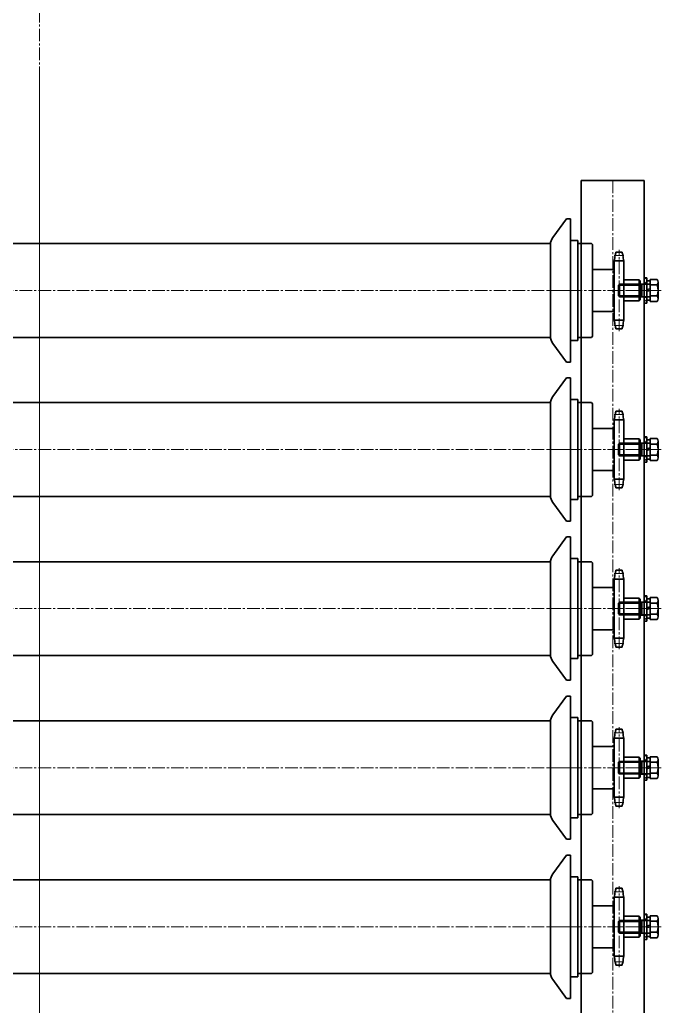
# Model space of a CAD drawing. Header units: millimetres. Extents: x -67280 to 67280, y -47520 to 47520.
# Drawn here: x -47267 to -46658, y -6051 to -5115 of the extents above; entities that cross this region are included whole.
import ezdxf

# ---------------------------------------------------------------- set-up
doc = ezdxf.new("R2010")
doc.units = ezdxf.units.MM
doc.linetypes.add('点画线', pattern=[18, 12, -2, 2, -2])
for name, color, linetype, lineweight in [('ACAD细实线', 2, 'Continuous', 18), ('EB0', 7, 'Continuous', 35), ('EB0_1', 7, 'Continuous', 35), ('中心线层', 1, '点画线', 18), ('粗实线层', 7, 'Continuous', 35)]:
    doc.layers.add(name, color=color, linetype=linetype, lineweight=lineweight)

# ---------------------------------------------------------------- blocks, each defined once
blk = doc.blocks.new('*X1842')
at = {"layer": 'EB0', "linetype": '点画线', "lineweight": 18}
for p, q in [((25, 3448.5), (25, 3525.5)), ((25, 3448.5), (25, 3525.5)), ((20.55, 3520.17), (29.45, 3520.17)), ((20.55, 3520.17), (29.45, 3520.17)), ((-1101.93, 3487), (63.1, 3487)), ((-1101.93, 3487), (63.1, 3487)), ((-18, 3487), (-42.98, 3487)), ((-18, 3487), (-42.98, 3487)), ((65.1, 3487), (21.6, 3487)), ((65.1, 3487), (21.6, 3487)), ((48.5, 3487), (57.6, 3487)), ((48.5, 3487), (57.6, 3487)), ((20.55, 3453.84), (29.45, 3453.84)), ((20.55, 3453.84), (29.45, 3453.84)), ((25, 3297.5), (25, 3374.5)), ((25, 3297.5), (25, 3374.5)), ((20.55, 3369.17), (29.45, 3369.17)), ((20.55, 3369.17), (29.45, 3369.17)), ((-1101.93, 3336), (63.1, 3336)), ((-1101.93, 3336), (63.1, 3336)), ((-18, 3336), (-42.98, 3336)), ((-18, 3336), (-42.98, 3336)), ((65.1, 3336), (21.6, 3336)), ((65.1, 3336), (21.6, 3336)), ((48.5, 3336), (57.6, 3336)), ((48.5, 3336), (57.6, 3336)), ((20.55, 3302.84), (29.45, 3302.84)), ((20.55, 3302.84), (29.45, 3302.84)), ((25, 3146.5), (25, 3223.5)), ((25, 3146.5), (25, 3223.5)), ((20.55, 3218.17), (29.45, 3218.17)), ((20.55, 3218.17), (29.45, 3218.17)), ((-1101.93, 3185), (63.1, 3185)), ((-1101.93, 3185), (63.1, 3185)), ((-18, 3185), (-42.98, 3185)), ((-18, 3185), (-42.98, 3185)), ((65.1, 3185), (21.6, 3185)), ((65.1, 3185), (21.6, 3185)), ((48.5, 3185), (57.6, 3185)), ((48.5, 3185), (57.6, 3185)), ((20.55, 3151.84), (29.45, 3151.84)), ((20.55, 3151.84), (29.45, 3151.84)), ((25, 2995.5), (25, 3072.5)), ((25, 2995.5), (25, 3072.5)), ((20.55, 3067.17), (29.45, 3067.17)), ((20.55, 3067.17), (29.45, 3067.17)), ((-1101.93, 3034), (63.1, 3034)), ((-1101.93, 3034), (63.1, 3034)), ((-18, 3034), (-42.98, 3034)), ((-18, 3034), (-42.98, 3034)), ((65.1, 3034), (21.6, 3034)), ((65.1, 3034), (21.6, 3034)), ((48.5, 3034), (57.6, 3034)), ((48.5, 3034), (57.6, 3034)), ((20.55, 3000.84), (29.45, 3000.84)), ((20.55, 3000.84), (29.45, 3000.84)), ((20.55, 2916.17), (29.45, 2916.17)), ((20.55, 2916.17), (29.45, 2916.17)), ((25, 2844.5), (25, 2921.5)), ((25, 2844.5), (25, 2921.5)), ((-1101.93, 2883), (63.1, 2883)), ((-1101.93, 2883), (63.1, 2883)), ((-18, 2883), (-42.98, 2883)), ((-18, 2883), (-42.98, 2883)), ((65.1, 2883), (21.6, 2883)), ((65.1, 2883), (21.6, 2883)), ((48.5, 2883), (57.6, 2883)), ((48.5, 2883), (57.6, 2883)), ((20.55, 2849.84), (29.45, 2849.84)), ((20.55, 2849.84), (29.45, 2849.84))]:
    blk.add_line(p, q, dxfattribs=at)
at = {"layer": 'EB0'}
for p, q in [((49, 3475), (49, 3499)), ((49, 3499), (51.5, 3499)), ((49, 3475), (49, 3499)), ((49, 3499), (51.5, 3499)), ((49, 3493.5), (51.5, 3493.5)), ((49, 3493.5), (51.5, 3493.5)), ((51.5, 3499), (51.5, 3475)), ((51.5, 3499), (51.5, 3475)), ((51.5, 3496.2), (51.5, 3477.8)), ((51.5, 3496.2), (54.6, 3496.2)), ((51.5, 3496.2), (51.5, 3477.8)), ((51.5, 3496.2), (54.6, 3496.2)), ((54.6, 3476.61), (54.6, 3497.39)), ((61.33, 3497.39), (54.6, 3497.39)), ((54.6, 3476.61), (54.6, 3497.39)), ((61.33, 3497.39), (54.6, 3497.39)), ((54.6, 3496.2), (54.6, 3477.8)), ((54.6, 3496.2), (54.6, 3477.8)), ((62.1, 3479.21), (62.1, 3494.79)), ((62.1, 3479.21), (62.1, 3494.79)), ((24.6, 3492.1), (25.5, 3493)), ((24.6, 3492.1), (25.5, 3493)), ((24.6, 3481.9), (24.6, 3492.1)), ((46.6, 3492.1), (24.6, 3492.1)), ((24.6, 3481.9), (24.6, 3492.1)), ((46.6, 3492.1), (24.6, 3492.1)), ((54.6, 3493), (25.5, 3493)), ((25.5, 3481), (25.5, 3493)), ((54.6, 3493), (25.5, 3493)), ((25.5, 3481), (25.5, 3493)), ((45, 3493.1), (49, 3493.1)), ((45, 3493.1), (49, 3493.1)), ((46.6, 3481), (46.6, 3493)), ((46.6, 3481), (46.6, 3493)), ((51.5, 3487.8), (54.6, 3488.63)), ((51.5, 3487.8), (54.6, 3488.63)), ((51.5, 3486.2), (51.9, 3486.31)), ((51.5, 3486.2), (51.9, 3486.31)), ((51.9, 3486.31), (54.6, 3487.03)), ((51.9, 3486.31), (54.6, 3487.03)), ((54.6, 3481), (54.6, 3493)), ((54.6, 3481), (54.6, 3493)), ((61.33, 3492.2), (54.6, 3492.2)), ((61.33, 3492.2), (54.6, 3492.2)), ((24.6, 3481.9), (25.5, 3481)), ((46.6, 3481.9), (24.6, 3481.9)), ((24.6, 3481.9), (25.5, 3481)), ((46.6, 3481.9), (24.6, 3481.9)), ((54.6, 3481), (25.5, 3481)), ((54.6, 3481), (25.5, 3481)), ((45, 3480.9), (49, 3480.9)), ((45, 3480.9), (49, 3480.9)), ((51.5, 3480.5), (49, 3480.5)), ((51.5, 3480.5), (49, 3480.5)), ((51.5, 3475), (49, 3475)), ((51.5, 3475), (49, 3475)), ((51.5, 3477.8), (54.6, 3477.8)), ((51.5, 3477.8), (54.6, 3477.8)), ((61.33, 3481.8), (54.6, 3481.8)), ((61.33, 3481.8), (54.6, 3481.8)), ((61.33, 3476.61), (54.6, 3476.61)), ((61.33, 3476.61), (54.6, 3476.61)), ((49, 3324), (49, 3348)), ((49, 3348), (51.5, 3348)), ((49, 3324), (49, 3348)), ((49, 3348), (51.5, 3348)), ((51.5, 3348), (51.5, 3324)), ((51.5, 3348), (51.5, 3324)), ((51.5, 3345.2), (51.5, 3326.8)), ((51.5, 3345.2), (54.6, 3345.2)), ((51.5, 3345.2), (51.5, 3326.8)), ((51.5, 3345.2), (54.6, 3345.2)), ((54.6, 3325.61), (54.6, 3346.39)), ((61.33, 3346.39), (54.6, 3346.39)), ((54.6, 3325.61), (54.6, 3346.39)), ((61.33, 3346.39), (54.6, 3346.39)), ((54.6, 3345.2), (54.6, 3326.8)), ((54.6, 3345.2), (54.6, 3326.8)), ((62.1, 3328.21), (62.1, 3343.79)), ((62.1, 3328.21), (62.1, 3343.79)), ((24.6, 3341.1), (25.5, 3342)), ((24.6, 3341.1), (25.5, 3342)), ((24.6, 3330.9), (24.6, 3341.1)), ((46.6, 3341.1), (24.6, 3341.1)), ((24.6, 3330.9), (24.6, 3341.1)), ((46.6, 3341.1), (24.6, 3341.1)), ((54.6, 3342), (25.5, 3342)), ((25.5, 3330), (25.5, 3342)), ((54.6, 3342), (25.5, 3342)), ((25.5, 3330), (25.5, 3342)), ((45, 3342.1), (49, 3342.1)), ((45, 3342.1), (49, 3342.1)), ((46.6, 3330), (46.6, 3342)), ((46.6, 3330), (46.6, 3342)), ((49, 3342.5), (51.5, 3342.5)), ((49, 3342.5), (51.5, 3342.5)), ((51.5, 3336.8), (54.6, 3337.63)), ((51.5, 3336.8), (54.6, 3337.63)), ((51.5, 3335.2), (51.9, 3335.31)), ((51.5, 3335.2), (51.9, 3335.31)), ((51.9, 3335.31), (54.6, 3336.03)), ((51.9, 3335.31), (54.6, 3336.03)), ((54.6, 3330), (54.6, 3342)), ((54.6, 3330), (54.6, 3342)), ((61.33, 3341.2), (54.6, 3341.2)), ((61.33, 3341.2), (54.6, 3341.2)), ((24.6, 3330.9), (25.5, 3330)), ((46.6, 3330.9), (24.6, 3330.9)), ((24.6, 3330.9), (25.5, 3330)), ((46.6, 3330.9), (24.6, 3330.9)), ((54.6, 3330), (25.5, 3330)), ((54.6, 3330), (25.5, 3330)), ((45, 3329.9), (49, 3329.9)), ((45, 3329.9), (49, 3329.9)), ((51.5, 3329.5), (49, 3329.5)), ((51.5, 3329.5), (49, 3329.5)), ((51.5, 3326.8), (54.6, 3326.8)), ((51.5, 3326.8), (54.6, 3326.8)), ((61.33, 3330.8), (54.6, 3330.8)), ((61.33, 3330.8), (54.6, 3330.8)), ((61.33, 3325.61), (54.6, 3325.61)), ((61.33, 3325.61), (54.6, 3325.61)), ((51.5, 3324), (49, 3324)), ((51.5, 3324), (49, 3324)), ((49, 3173), (49, 3197)), ((49, 3197), (51.5, 3197)), ((49, 3173), (49, 3197)), ((49, 3197), (51.5, 3197)), ((51.5, 3197), (51.5, 3173)), ((51.5, 3197), (51.5, 3173)), ((51.5, 3194.2), (51.5, 3175.8)), ((51.5, 3194.2), (54.6, 3194.2)), ((51.5, 3194.2), (51.5, 3175.8)), ((51.5, 3194.2), (54.6, 3194.2)), ((54.6, 3174.61), (54.6, 3195.39)), ((61.33, 3195.39), (54.6, 3195.39)), ((54.6, 3174.61), (54.6, 3195.39)), ((61.33, 3195.39), (54.6, 3195.39)), ((54.6, 3194.2), (54.6, 3175.8)), ((54.6, 3194.2), (54.6, 3175.8)), ((24.6, 3190.1), (25.5, 3191)), ((24.6, 3190.1), (25.5, 3191)), ((24.6, 3179.9), (24.6, 3190.1)), ((46.6, 3190.1), (24.6, 3190.1)), ((24.6, 3179.9), (24.6, 3190.1)), ((46.6, 3190.1), (24.6, 3190.1)), ((54.6, 3191), (25.5, 3191)), ((25.5, 3179), (25.5, 3191)), ((54.6, 3191), (25.5, 3191)), ((25.5, 3179), (25.5, 3191)), ((45, 3191.1), (49, 3191.1)), ((45, 3191.1), (49, 3191.1)), ((46.6, 3179), (46.6, 3191)), ((46.6, 3179), (46.6, 3191)), ((49, 3191.5), (51.5, 3191.5)), ((49, 3191.5), (51.5, 3191.5)), ((51.5, 3185.8), (54.6, 3186.63)), ((51.5, 3185.8), (54.6, 3186.63)), ((51.5, 3184.2), (51.9, 3184.31)), ((51.5, 3184.2), (51.9, 3184.31)), ((51.9, 3184.31), (54.6, 3185.03)), ((51.9, 3184.31), (54.6, 3185.03)), ((54.6, 3179), (54.6, 3191)), ((54.6, 3179), (54.6, 3191)), ((61.33, 3190.2), (54.6, 3190.2)), ((61.33, 3190.2), (54.6, 3190.2)), ((62.1, 3177.21), (62.1, 3192.79)), ((62.1, 3177.21), (62.1, 3192.79)), ((24.6, 3179.9), (25.5, 3179)), ((46.6, 3179.9), (24.6, 3179.9)), ((24.6, 3179.9), (25.5, 3179)), ((46.6, 3179.9), (24.6, 3179.9)), ((54.6, 3179), (25.5, 3179)), ((54.6, 3179), (25.5, 3179)), ((45, 3178.9), (49, 3178.9)), ((45, 3178.9), (49, 3178.9)), ((51.5, 3178.5), (49, 3178.5)), ((51.5, 3178.5), (49, 3178.5)), ((51.5, 3175.8), (54.6, 3175.8)), ((51.5, 3175.8), (54.6, 3175.8)), ((61.33, 3179.8), (54.6, 3179.8)), ((61.33, 3179.8), (54.6, 3179.8)), ((51.5, 3173), (49, 3173)), ((51.5, 3173), (49, 3173)), ((61.33, 3174.61), (54.6, 3174.61)), ((61.33, 3174.61), (54.6, 3174.61)), ((49, 3022), (49, 3046)), ((49, 3046), (51.5, 3046)), ((49, 3022), (49, 3046)), ((49, 3046), (51.5, 3046)), ((51.5, 3046), (51.5, 3022)), ((51.5, 3046), (51.5, 3022)), ((54.6, 3023.61), (54.6, 3044.39)), ((61.33, 3044.39), (54.6, 3044.39)), ((54.6, 3023.61), (54.6, 3044.39)), ((61.33, 3044.39), (54.6, 3044.39)), ((24.6, 3039.1), (25.5, 3040)), ((24.6, 3039.1), (25.5, 3040)), ((24.6, 3028.9), (24.6, 3039.1)), ((46.6, 3039.1), (24.6, 3039.1)), ((24.6, 3028.9), (24.6, 3039.1)), ((46.6, 3039.1), (24.6, 3039.1)), ((54.6, 3040), (25.5, 3040)), ((25.5, 3028), (25.5, 3040)), ((54.6, 3040), (25.5, 3040)), ((25.5, 3028), (25.5, 3040)), ((45, 3040.1), (49, 3040.1)), ((45, 3040.1), (49, 3040.1)), ((46.6, 3028), (46.6, 3040)), ((46.6, 3028), (46.6, 3040)), ((49, 3040.5), (51.5, 3040.5)), ((49, 3040.5), (51.5, 3040.5)), ((51.5, 3043.2), (51.5, 3024.8)), ((51.5, 3043.2), (54.6, 3043.2)), ((51.5, 3043.2), (51.5, 3024.8)), ((51.5, 3043.2), (54.6, 3043.2)), ((51.5, 3034.8), (54.6, 3035.63)), ((51.5, 3034.8), (54.6, 3035.63)), ((54.6, 3043.2), (54.6, 3024.8)), ((54.6, 3043.2), (54.6, 3024.8)), ((54.6, 3028), (54.6, 3040)), ((54.6, 3028), (54.6, 3040)), ((61.33, 3039.2), (54.6, 3039.2)), ((61.33, 3039.2), (54.6, 3039.2)), ((62.1, 3026.21), (62.1, 3041.79)), ((62.1, 3026.21), (62.1, 3041.79)), ((24.6, 3028.9), (25.5, 3028)), ((46.6, 3028.9), (24.6, 3028.9)), ((24.6, 3028.9), (25.5, 3028)), ((46.6, 3028.9), (24.6, 3028.9)), ((54.6, 3028), (25.5, 3028)), ((54.6, 3028), (25.5, 3028)), ((45, 3027.9), (49, 3027.9)), ((45, 3027.9), (49, 3027.9)), ((51.5, 3027.5), (49, 3027.5)), ((51.5, 3027.5), (49, 3027.5)), ((51.5, 3033.2), (51.9, 3033.31)), ((51.5, 3033.2), (51.9, 3033.31)), ((51.9, 3033.31), (54.6, 3034.03)), ((51.9, 3033.31), (54.6, 3034.03)), ((61.33, 3028.8), (54.6, 3028.8)), ((61.33, 3028.8), (54.6, 3028.8)), ((51.5, 3022), (49, 3022)), ((51.5, 3022), (49, 3022)), ((51.5, 3024.8), (54.6, 3024.8)), ((51.5, 3024.8), (54.6, 3024.8)), ((61.33, 3023.61), (54.6, 3023.61)), ((61.33, 3023.61), (54.6, 3023.61)), ((49, 2871), (49, 2895)), ((49, 2895), (51.5, 2895)), ((49, 2871), (49, 2895)), ((49, 2895), (51.5, 2895)), ((51.5, 2895), (51.5, 2871)), ((51.5, 2895), (51.5, 2871)), ((24.6, 2888.1), (25.5, 2889)), ((24.6, 2888.1), (25.5, 2889)), ((24.6, 2877.9), (24.6, 2888.1)), ((46.6, 2888.1), (24.6, 2888.1)), ((24.6, 2877.9), (24.6, 2888.1)), ((46.6, 2888.1), (24.6, 2888.1)), ((54.6, 2889), (25.5, 2889)), ((25.5, 2877), (25.5, 2889)), ((54.6, 2889), (25.5, 2889)), ((25.5, 2877), (25.5, 2889)), ((45, 2889.1), (49, 2889.1)), ((45, 2889.1), (49, 2889.1)), ((46.6, 2877), (46.6, 2889)), ((46.6, 2877), (46.6, 2889)), ((49, 2889.5), (51.5, 2889.5)), ((49, 2889.5), (51.5, 2889.5)), ((51.5, 2892.2), (51.5, 2873.8)), ((51.5, 2892.2), (54.6, 2892.2)), ((51.5, 2892.2), (51.5, 2873.8)), ((51.5, 2892.2), (54.6, 2892.2)), ((51.5, 2883.8), (54.6, 2884.63)), ((51.5, 2883.8), (54.6, 2884.63)), ((54.6, 2872.61), (54.6, 2893.39)), ((61.33, 2893.39), (54.6, 2893.39)), ((54.6, 2872.61), (54.6, 2893.39)), ((61.33, 2893.39), (54.6, 2893.39)), ((54.6, 2892.2), (54.6, 2873.8)), ((54.6, 2892.2), (54.6, 2873.8)), ((54.6, 2877), (54.6, 2889)), ((54.6, 2877), (54.6, 2889)), ((61.33, 2888.2), (54.6, 2888.2)), ((61.33, 2888.2), (54.6, 2888.2)), ((62.1, 2875.21), (62.1, 2890.79)), ((62.1, 2875.21), (62.1, 2890.79)), ((24.6, 2877.9), (25.5, 2877)), ((46.6, 2877.9), (24.6, 2877.9)), ((24.6, 2877.9), (25.5, 2877)), ((46.6, 2877.9), (24.6, 2877.9)), ((54.6, 2877), (25.5, 2877)), ((54.6, 2877), (25.5, 2877)), ((45, 2876.9), (49, 2876.9)), ((45, 2876.9), (49, 2876.9)), ((51.5, 2876.5), (49, 2876.5)), ((51.5, 2876.5), (49, 2876.5)), ((51.5, 2882.2), (51.9, 2882.31)), ((51.5, 2882.2), (51.9, 2882.31)), ((51.9, 2882.31), (54.6, 2883.03)), ((51.9, 2882.31), (54.6, 2883.03)), ((61.33, 2877.8), (54.6, 2877.8)), ((61.33, 2877.8), (54.6, 2877.8)), ((51.5, 2871), (49, 2871)), ((51.5, 2871), (49, 2871)), ((51.5, 2873.8), (54.6, 2873.8)), ((51.5, 2873.8), (54.6, 2873.8)), ((61.33, 2872.61), (54.6, 2872.61)), ((61.33, 2872.61), (54.6, 2872.61))]:
    blk.add_line(p, q, dxfattribs=at)
at = {"layer": 'EB0', "linetype": 'Continuous', "lineweight": 18}
for p, q in [((49, 3497.29), (50.71, 3499)), ((49, 3497.29), (50.71, 3499)), ((49.45, 3493.5), (51.5, 3495.55)), ((49.45, 3493.5), (51.5, 3495.55)), ((49, 3476.08), (51.5, 3478.58)), ((49, 3476.08), (51.5, 3478.58)), ((49, 3346.29), (50.71, 3348)), ((49, 3346.29), (50.71, 3348)), ((49.45, 3342.5), (51.5, 3344.55)), ((49.45, 3342.5), (51.5, 3344.55)), ((49, 3325.08), (51.5, 3327.58)), ((49, 3325.08), (51.5, 3327.58)), ((49, 3195.29), (50.71, 3197)), ((49, 3195.29), (50.71, 3197)), ((49.45, 3191.5), (51.5, 3193.55)), ((49.45, 3191.5), (51.5, 3193.55)), ((49, 3174.08), (51.5, 3176.58)), ((49, 3174.08), (51.5, 3176.58)), ((49, 3044.29), (50.71, 3046)), ((49, 3044.29), (50.71, 3046)), ((49.45, 3040.5), (51.5, 3042.55)), ((49.45, 3040.5), (51.5, 3042.55)), ((49, 3023.08), (51.5, 3025.58)), ((49, 3023.08), (51.5, 3025.58)), ((49, 2893.29), (50.71, 2895)), ((49, 2893.29), (50.71, 2895)), ((49.45, 2889.5), (51.5, 2891.55)), ((49.45, 2889.5), (51.5, 2891.55)), ((49, 2872.08), (51.5, 2874.58)), ((49, 2872.08), (51.5, 2874.58))]:
    blk.add_line(p, q, dxfattribs=at)
at = {"layer": 'EB0', "color": 1, "linetype": '点画线', "lineweight": 18}
for p, q in [((46, 3487), (54.5, 3487)), ((46, 3487), (54.5, 3487)), ((46, 3336), (54.5, 3336)), ((46, 3336), (54.5, 3336)), ((46, 3185), (54.5, 3185)), ((46, 3185), (54.5, 3185)), ((46, 3034), (54.5, 3034)), ((46, 3034), (54.5, 3034)), ((46, 2883), (54.5, 2883)), ((46, 2883), (54.5, 2883))]:
    blk.add_line(p, q, dxfattribs=at)
at = {"layer": 'EB0'}
for centre, radius, start, end in [((57.31, 3494.79), 4.79, 327.13277, 32.86723), ((57.31, 3494.79), 4.79, 327.13277, 32.86723), ((44.1, 3487), 18, 343.22135, 16.77865), ((44.1, 3487), 18, 343.22135, 16.77865), ((57.31, 3479.21), 4.79, 327.13277, 32.86723), ((57.31, 3479.21), 4.79, 327.13277, 32.86723), ((57.31, 3343.79), 4.79, 327.13277, 32.86723), ((57.31, 3343.79), 4.79, 327.13277, 32.86723), ((44.1, 3336), 18, 343.22135, 16.77865), ((44.1, 3336), 18, 343.22135, 16.77865), ((57.31, 3328.21), 4.79, 327.13277, 32.86723), ((57.31, 3328.21), 4.79, 327.13277, 32.86723), ((57.31, 3192.79), 4.79, 327.13277, 32.86723), ((57.31, 3192.79), 4.79, 327.13277, 32.86723), ((44.1, 3185), 18, 343.22135, 16.77865), ((44.1, 3185), 18, 343.22135, 16.77865), ((57.31, 3177.21), 4.79, 327.13277, 32.86723), ((57.31, 3177.21), 4.79, 327.13277, 32.86723), ((57.31, 3041.79), 4.79, 327.13277, 32.86723), ((57.31, 3041.79), 4.79, 327.13277, 32.86723), ((44.1, 3034), 18, 343.22135, 16.77865), ((44.1, 3034), 18, 343.22135, 16.77865), ((57.31, 3026.21), 4.79, 327.13277, 32.86723), ((57.31, 3026.21), 4.79, 327.13277, 32.86723), ((57.31, 2890.79), 4.79, 327.13277, 32.86723), ((57.31, 2890.79), 4.79, 327.13277, 32.86723), ((44.1, 2883), 18, 343.22135, 16.77865), ((44.1, 2883), 18, 343.22135, 16.77865), ((57.31, 2875.21), 4.79, 327.13277, 32.86723), ((57.31, 2875.21), 4.79, 327.13277, 32.86723)]:
    blk.add_arc(centre, radius, start, end, dxfattribs=at)
at = {"layer": 'EB0_1'}
for p, q in [((-11, -108.5), (-11, 3591.5)), ((-11, 3591.5), (49, 3591.5)), ((49, 3591.5), (49, -108.5))]:
    blk.add_line(p, q, dxfattribs=at)
at = {"layer": 'EB0_1', "linetype": 'Continuous', "lineweight": 35}
for p, q in [((29.45, 3477), (44, 3477)), ((29.45, 3477), (44, 3477)), ((29.45, 3326), (44, 3326)), ((29.45, 3326), (44, 3326)), ((29.45, 3175), (44, 3175)), ((29.45, 3175), (44, 3175)), ((29.45, 3024), (44, 3024)), ((29.45, 3024), (44, 3024)), ((29.45, 2873), (44, 2873)), ((29.45, 2873), (44, 2873))]:
    blk.add_line(p, q, dxfattribs=at)
at = {"layer": '中心线层'}
blk.add_line((-525, 3691.5), (-525, -111.5), dxfattribs=at)
at = {"layer": '中心线层', "linetype": '点画线', "lineweight": 18}
blk.add_line((19, 3591.5), (19, -108.5), dxfattribs=at)
at = {"layer": '粗实线层', "linetype": 'Continuous', "lineweight": 35}
for p, q in [((-37.85, 3537.21), (-24.73, 3555)), ((-37.85, 3537.21), (-24.73, 3555)), ((-21, 3555), (-24.73, 3555)), ((-21, 3555), (-24.73, 3555)), ((-21, 3419), (-21, 3555)), ((-21, 3419), (-21, 3555)), ((-40, 3531.5), (-1010, 3531.5)), ((-40, 3531.5), (-1010, 3531.5)), ((-40, 3443.32), (-40, 3530.68)), ((-40, 3443.32), (-40, 3530.68)), ((-14, 3534.5), (-21, 3534.5)), ((-14, 3534.5), (-21, 3534.5)), ((-14, 3534.5), (-14, 3439.5)), ((-14, 3534.5), (-14, 3439.5)), ((-1, 3531.5), (-14, 3531.5)), ((-1, 3531.5), (-14, 3531.5)), ((-1, 3531.5), (0, 3530.5)), ((-1, 3531.5), (0, 3530.5)), ((0, 3530.5), (0, 3443.5)), ((0, 3530.5), (0, 3443.5)), ((27.87, 3523.5), (22.13, 3523.5)), ((27.87, 3523.5), (22.13, 3523.5)), ((20.55, 3515.09), (29.45, 3515.09)), ((20.55, 3458.92), (20.55, 3515.09)), ((20.55, 3515.09), (29.45, 3515.09)), ((20.55, 3458.92), (20.55, 3515.09)), ((29.45, 3515.09), (29.45, 3458.92)), ((29.45, 3515.09), (29.45, 3458.92)), ((20.55, 3507), (0, 3507)), ((20.55, 3507), (0, 3507)), ((29.45, 3497), (44, 3497)), ((44, 3497), (29.45, 3497)), ((29.45, 3497), (44, 3497)), ((44, 3497), (29.45, 3497)), ((45, 3496), (44, 3497)), ((44, 3477), (44, 3497)), ((45, 3496), (44, 3497)), ((44, 3477), (44, 3497)), ((45, 3478), (45, 3496)), ((45, 3478), (45, 3496)), ((44, 3477), (29.45, 3477)), ((44, 3477), (29.45, 3477)), ((44, 3477), (45, 3478)), ((44, 3477), (45, 3478)), ((20.55, 3467), (0, 3467)), ((20.55, 3467), (0, 3467)), ((20.55, 3458.92), (29.45, 3458.92)), ((20.55, 3458.92), (29.45, 3458.92)), ((27.87, 3450.5), (22.13, 3450.5)), ((27.87, 3450.5), (22.13, 3450.5)), ((-40, 3442.5), (-1010, 3442.5)), ((-40, 3442.5), (-1010, 3442.5)), ((-14, 3439.5), (-21, 3439.5)), ((-14, 3439.5), (-21, 3439.5)), ((-1, 3442.5), (-14, 3442.5)), ((-1, 3442.5), (-14, 3442.5)), ((-1, 3442.5), (0, 3443.5)), ((-1, 3442.5), (0, 3443.5)), ((-37.85, 3436.79), (-24.73, 3419)), ((-37.85, 3436.79), (-24.73, 3419)), ((-21, 3419), (-24.73, 3419)), ((-21, 3419), (-24.73, 3419)), ((-37.85, 3386.21), (-24.73, 3404)), ((-37.85, 3386.21), (-24.73, 3404)), ((-21, 3404), (-24.73, 3404)), ((-21, 3404), (-24.73, 3404)), ((-21, 3268), (-21, 3404)), ((-21, 3268), (-21, 3404)), ((-14, 3383.5), (-21, 3383.5)), ((-14, 3383.5), (-21, 3383.5)), ((-14, 3383.5), (-14, 3288.5)), ((-14, 3383.5), (-14, 3288.5)), ((-40, 3380.5), (-1010, 3380.5)), ((-40, 3380.5), (-1010, 3380.5)), ((-40, 3292.32), (-40, 3379.68)), ((-40, 3292.32), (-40, 3379.68)), ((-1, 3380.5), (-14, 3380.5)), ((-1, 3380.5), (-14, 3380.5)), ((-1, 3380.5), (0, 3379.5)), ((-1, 3380.5), (0, 3379.5)), ((0, 3379.5), (0, 3292.5)), ((0, 3379.5), (0, 3292.5)), ((27.87, 3372.5), (22.13, 3372.5)), ((27.87, 3372.5), (22.13, 3372.5)), ((20.55, 3364.09), (29.45, 3364.09)), ((20.55, 3307.92), (20.55, 3364.09)), ((20.55, 3364.09), (29.45, 3364.09)), ((20.55, 3307.92), (20.55, 3364.09)), ((29.45, 3364.09), (29.45, 3307.92)), ((29.45, 3364.09), (29.45, 3307.92)), ((20.55, 3356), (0, 3356)), ((20.55, 3356), (0, 3356)), ((29.45, 3346), (44, 3346)), ((44, 3346), (29.45, 3346)), ((29.45, 3346), (44, 3346)), ((44, 3346), (29.45, 3346)), ((45, 3345), (44, 3346)), ((44, 3326), (44, 3346)), ((45, 3345), (44, 3346)), ((44, 3326), (44, 3346)), ((45, 3327), (45, 3345)), ((45, 3327), (45, 3345)), ((44, 3326), (29.45, 3326)), ((44, 3326), (29.45, 3326)), ((44, 3326), (45, 3327)), ((44, 3326), (45, 3327)), ((20.55, 3316), (0, 3316)), ((20.55, 3316), (0, 3316)), ((20.55, 3307.92), (29.45, 3307.92)), ((20.55, 3307.92), (29.45, 3307.92)), ((27.87, 3299.5), (22.13, 3299.5)), ((27.87, 3299.5), (22.13, 3299.5)), ((-40, 3291.5), (-1010, 3291.5)), ((-40, 3291.5), (-1010, 3291.5)), ((-14, 3288.5), (-21, 3288.5)), ((-14, 3288.5), (-21, 3288.5)), ((-1, 3291.5), (-14, 3291.5)), ((-1, 3291.5), (-14, 3291.5)), ((-1, 3291.5), (0, 3292.5)), ((-1, 3291.5), (0, 3292.5)), ((-37.85, 3285.79), (-24.73, 3268)), ((-37.85, 3285.79), (-24.73, 3268)), ((-21, 3268), (-24.73, 3268)), ((-21, 3268), (-24.73, 3268)), ((-37.85, 3235.21), (-24.73, 3253)), ((-37.85, 3235.21), (-24.73, 3253)), ((-21, 3253), (-24.73, 3253)), ((-21, 3253), (-24.73, 3253)), ((-21, 3117), (-21, 3253)), ((-21, 3117), (-21, 3253)), ((-14, 3232.5), (-21, 3232.5)), ((-14, 3232.5), (-21, 3232.5)), ((-14, 3232.5), (-14, 3137.5)), ((-14, 3232.5), (-14, 3137.5)), ((-40, 3229.5), (-1010, 3229.5)), ((-40, 3229.5), (-1010, 3229.5)), ((-40, 3141.32), (-40, 3228.68)), ((-40, 3141.32), (-40, 3228.68)), ((-1, 3229.5), (-14, 3229.5)), ((-1, 3229.5), (-14, 3229.5)), ((-1, 3229.5), (0, 3228.5)), ((-1, 3229.5), (0, 3228.5)), ((0, 3228.5), (0, 3141.5)), ((0, 3228.5), (0, 3141.5)), ((20.55, 3213.09), (29.45, 3213.09)), ((20.55, 3156.92), (20.55, 3213.09)), ((20.55, 3213.09), (29.45, 3213.09)), ((20.55, 3156.92), (20.55, 3213.09)), ((27.87, 3221.5), (22.13, 3221.5)), ((27.87, 3221.5), (22.13, 3221.5)), ((29.45, 3213.09), (29.45, 3156.92)), ((29.45, 3213.09), (29.45, 3156.92)), ((20.55, 3205), (0, 3205)), ((20.55, 3205), (0, 3205)), ((29.45, 3195), (44, 3195)), ((44, 3195), (29.45, 3195)), ((29.45, 3195), (44, 3195)), ((44, 3195), (29.45, 3195)), ((45, 3194), (44, 3195)), ((44, 3175), (44, 3195)), ((45, 3194), (44, 3195)), ((44, 3175), (44, 3195)), ((45, 3176), (45, 3194)), ((45, 3176), (45, 3194)), ((44, 3175), (29.45, 3175)), ((44, 3175), (29.45, 3175)), ((44, 3175), (45, 3176)), ((44, 3175), (45, 3176)), ((20.55, 3165), (0, 3165)), ((20.55, 3165), (0, 3165)), ((20.55, 3156.92), (29.45, 3156.92)), ((20.55, 3156.92), (29.45, 3156.92)), ((27.87, 3148.5), (22.13, 3148.5)), ((27.87, 3148.5), (22.13, 3148.5)), ((-40, 3140.5), (-1010, 3140.5)), ((-40, 3140.5), (-1010, 3140.5)), ((-14, 3137.5), (-21, 3137.5)), ((-14, 3137.5), (-21, 3137.5)), ((-1, 3140.5), (-14, 3140.5)), ((-1, 3140.5), (-14, 3140.5)), ((-1, 3140.5), (0, 3141.5)), ((-1, 3140.5), (0, 3141.5)), ((-37.85, 3134.79), (-24.73, 3117)), ((-37.85, 3134.79), (-24.73, 3117)), ((-21, 3117), (-24.73, 3117)), ((-21, 3117), (-24.73, 3117)), ((-37.85, 3084.21), (-24.73, 3102)), ((-37.85, 3084.21), (-24.73, 3102)), ((-21, 3102), (-24.73, 3102)), ((-21, 3102), (-24.73, 3102)), ((-21, 2966), (-21, 3102)), ((-21, 2966), (-21, 3102)), ((-14, 3081.5), (-21, 3081.5)), ((-14, 3081.5), (-21, 3081.5)), ((-14, 3081.5), (-14, 2986.5)), ((-14, 3081.5), (-14, 2986.5)), ((-40, 3078.5), (-1010, 3078.5)), ((-40, 3078.5), (-1010, 3078.5)), ((-40, 2990.32), (-40, 3077.68)), ((-40, 2990.32), (-40, 3077.68)), ((-1, 3078.5), (-14, 3078.5)), ((-1, 3078.5), (-14, 3078.5)), ((-1, 3078.5), (0, 3077.5)), ((-1, 3078.5), (0, 3077.5)), ((0, 3077.5), (0, 2990.5)), ((0, 3077.5), (0, 2990.5)), ((27.87, 3070.5), (22.13, 3070.5)), ((27.87, 3070.5), (22.13, 3070.5)), ((20.55, 3054), (0, 3054)), ((20.55, 3054), (0, 3054)), ((20.55, 3062.09), (29.45, 3062.09)), ((20.55, 3005.92), (20.55, 3062.09)), ((20.55, 3062.09), (29.45, 3062.09)), ((20.55, 3005.92), (20.55, 3062.09)), ((29.45, 3062.09), (29.45, 3005.92)), ((29.45, 3062.09), (29.45, 3005.92)), ((29.45, 3044), (44, 3044)), ((44, 3044), (29.45, 3044)), ((29.45, 3044), (44, 3044)), ((44, 3044), (29.45, 3044)), ((45, 3043), (44, 3044)), ((44, 3024), (44, 3044)), ((45, 3043), (44, 3044)), ((44, 3024), (44, 3044)), ((45, 3025), (45, 3043)), ((45, 3025), (45, 3043)), ((44, 3024), (45, 3025)), ((44, 3024), (45, 3025)), ((44, 3024), (29.45, 3024)), ((44, 3024), (29.45, 3024)), ((20.55, 3014), (0, 3014)), ((20.55, 3014), (0, 3014)), ((20.55, 3005.92), (29.45, 3005.92)), ((20.55, 3005.92), (29.45, 3005.92)), ((27.87, 2997.5), (22.13, 2997.5)), ((27.87, 2997.5), (22.13, 2997.5)), ((-40, 2989.5), (-1010, 2989.5)), ((-40, 2989.5), (-1010, 2989.5)), ((-1, 2989.5), (-14, 2989.5)), ((-1, 2989.5), (-14, 2989.5)), ((-1, 2989.5), (0, 2990.5)), ((-1, 2989.5), (0, 2990.5)), ((-37.85, 2983.79), (-24.73, 2966)), ((-37.85, 2983.79), (-24.73, 2966)), ((-14, 2986.5), (-21, 2986.5)), ((-14, 2986.5), (-21, 2986.5)), ((-21, 2966), (-24.73, 2966)), ((-21, 2966), (-24.73, 2966)), ((-37.85, 2933.21), (-24.73, 2951)), ((-37.85, 2933.21), (-24.73, 2951)), ((-21, 2951), (-24.73, 2951)), ((-21, 2951), (-24.73, 2951)), ((-21, 2815), (-21, 2951)), ((-21, 2815), (-21, 2951)), ((-40, 2927.5), (-1010, 2927.5)), ((-40, 2927.5), (-1010, 2927.5)), ((-40, 2839.32), (-40, 2926.68)), ((-40, 2839.32), (-40, 2926.68)), ((-14, 2930.5), (-21, 2930.5)), ((-14, 2930.5), (-21, 2930.5)), ((-14, 2930.5), (-14, 2835.5)), ((-14, 2930.5), (-14, 2835.5)), ((-1, 2927.5), (-14, 2927.5)), ((-1, 2927.5), (-14, 2927.5)), ((-1, 2927.5), (0, 2926.5)), ((-1, 2927.5), (0, 2926.5)), ((0, 2926.5), (0, 2839.5)), ((0, 2926.5), (0, 2839.5)), ((27.87, 2919.5), (22.13, 2919.5)), ((27.87, 2919.5), (22.13, 2919.5)), ((20.55, 2911.09), (29.45, 2911.09)), ((20.55, 2854.92), (20.55, 2911.09)), ((20.55, 2911.09), (29.45, 2911.09)), ((20.55, 2854.92), (20.55, 2911.09)), ((29.45, 2911.09), (29.45, 2854.92)), ((29.45, 2911.09), (29.45, 2854.92)), ((20.55, 2903), (0, 2903)), ((20.55, 2903), (0, 2903)), ((29.45, 2893), (44, 2893)), ((44, 2893), (29.45, 2893)), ((29.45, 2893), (44, 2893)), ((44, 2893), (29.45, 2893)), ((45, 2892), (44, 2893)), ((44, 2873), (44, 2893)), ((45, 2892), (44, 2893)), ((44, 2873), (44, 2893)), ((45, 2874), (45, 2892)), ((45, 2874), (45, 2892)), ((44, 2873), (29.45, 2873)), ((44, 2873), (29.45, 2873)), ((44, 2873), (45, 2874)), ((44, 2873), (45, 2874)), ((20.55, 2863), (0, 2863)), ((20.55, 2863), (0, 2863)), ((20.55, 2854.92), (29.45, 2854.92)), ((20.55, 2854.92), (29.45, 2854.92)), ((-40, 2838.5), (-1010, 2838.5)), ((-40, 2838.5), (-1010, 2838.5)), ((-1, 2838.5), (-14, 2838.5)), ((-1, 2838.5), (-14, 2838.5)), ((-1, 2838.5), (0, 2839.5)), ((-1, 2838.5), (0, 2839.5)), ((27.87, 2846.5), (22.13, 2846.5)), ((27.87, 2846.5), (22.13, 2846.5)), ((-37.85, 2832.79), (-24.73, 2815)), ((-37.85, 2832.79), (-24.73, 2815)), ((-14, 2835.5), (-21, 2835.5)), ((-14, 2835.5), (-21, 2835.5)), ((-21, 2815), (-24.73, 2815)), ((-21, 2815), (-24.73, 2815))]:
    blk.add_line(p, q, dxfattribs=at)
for centre, start, end in [((-29, 3530.68), 143.58722, 180), ((-29, 3530.68), 143.58722, 180), ((-29, 3443.32), 180, 216.41278), ((-29, 3443.32), 180, 216.41278), ((-29, 3379.68), 143.58722, 180), ((-29, 3379.68), 143.58722, 180), ((-29, 3292.32), 180, 216.41278), ((-29, 3292.32), 180, 216.41278), ((-29, 3228.68), 143.58722, 180), ((-29, 3228.68), 143.58722, 180), ((-29, 3141.32), 180, 216.41278), ((-29, 3141.32), 180, 216.41278), ((-29, 3077.68), 143.58722, 180), ((-29, 3077.68), 143.58722, 180), ((-29, 2990.32), 180, 216.41278), ((-29, 2990.32), 180, 216.41278), ((-29, 2926.68), 143.58722, 180), ((-29, 2926.68), 143.58722, 180), ((-29, 2839.32), 180, 216.41278), ((-29, 2839.32), 180, 216.41278)]:
    blk.add_arc(centre, 11, start, end, dxfattribs=at)
for points, knots in [([(22.13, 3523.5), (21.85, 3522.39), (21.14, 3519.62), (20.77, 3516.79), (20.55, 3515.09)], [0, 0, 0, 0, 8765.830322, 21907.40161, 21907.40161, 21907.40161, 21907.40161]), ([(22.13, 3523.5), (21.85, 3522.39), (21.14, 3519.62), (20.77, 3516.79), (20.55, 3515.09)], [0, 0, 0, 0, 8765.830322, 21907.40161, 21907.40161, 21907.40161, 21907.40161]), ([(27.87, 3523.5), (28.15, 3522.39), (28.86, 3519.62), (29.23, 3516.79), (29.45, 3515.09)], [0, 0, 0, 0, 8756.276949, 21883.525997, 21883.525997, 21883.525997, 21883.525997]), ([(27.87, 3523.5), (28.15, 3522.39), (28.86, 3519.62), (29.23, 3516.79), (29.45, 3515.09)], [0, 0, 0, 0, 8756.276949, 21883.525997, 21883.525997, 21883.525997, 21883.525997]), ([(22.13, 3450.5), (21.85, 3451.61), (21.14, 3454.38), (20.77, 3457.21), (20.55, 3458.92)], [0, 0, 0, 0, 8601.728089, 21497.280333, 21497.280333, 21497.280333, 21497.280333]), ([(22.13, 3450.5), (21.85, 3451.61), (21.14, 3454.38), (20.77, 3457.21), (20.55, 3458.92)], [0, 0, 0, 0, 8601.728089, 21497.280333, 21497.280333, 21497.280333, 21497.280333]), ([(27.87, 3450.5), (28.15, 3451.61), (28.86, 3454.38), (29.23, 3457.21), (29.45, 3458.92)], [0, 0, 0, 0, 8592.180768, 21473.419845, 21473.419845, 21473.419845, 21473.419845]), ([(27.87, 3450.5), (28.15, 3451.61), (28.86, 3454.38), (29.23, 3457.21), (29.45, 3458.92)], [0, 0, 0, 0, 8592.180768, 21473.419845, 21473.419845, 21473.419845, 21473.419845]), ([(22.13, 3372.5), (21.85, 3371.39), (21.14, 3368.62), (20.77, 3365.79), (20.55, 3364.09)], [0, 0, 0, 0, 8388.655476, 20964.773185, 20964.773185, 20964.773185, 20964.773185]), ([(22.13, 3372.5), (21.85, 3371.39), (21.14, 3368.62), (20.77, 3365.79), (20.55, 3364.09)], [0, 0, 0, 0, 8388.655476, 20964.773185, 20964.773185, 20964.773185, 20964.773185]), ([(27.87, 3372.5), (28.15, 3371.39), (28.86, 3368.62), (29.23, 3365.79), (29.45, 3364.09)], [0, 0, 0, 0, 8379.105776, 20940.906752, 20940.906752, 20940.906752, 20940.906752]), ([(27.87, 3372.5), (28.15, 3371.39), (28.86, 3368.62), (29.23, 3365.79), (29.45, 3364.09)], [0, 0, 0, 0, 8379.105776, 20940.906752, 20940.906752, 20940.906752, 20940.906752]), ([(22.13, 3299.5), (21.85, 3300.61), (21.14, 3303.38), (20.77, 3306.21), (20.55, 3307.92)], [0, 0, 0, 0, 8224.553941, 20554.653654, 20554.653654, 20554.653654, 20554.653654]), ([(22.13, 3299.5), (21.85, 3300.61), (21.14, 3303.38), (20.77, 3306.21), (20.55, 3307.92)], [0, 0, 0, 0, 8224.553941, 20554.653654, 20554.653654, 20554.653654, 20554.653654]), ([(27.87, 3299.5), (28.15, 3300.61), (28.86, 3303.38), (29.23, 3306.21), (29.45, 3307.92)], [0, 0, 0, 0, 8215.010647, 20530.803228, 20530.803228, 20530.803228, 20530.803228]), ([(27.87, 3299.5), (28.15, 3300.61), (28.86, 3303.38), (29.23, 3306.21), (29.45, 3307.92)], [0, 0, 0, 0, 8215.010647, 20530.803228, 20530.803228, 20530.803228, 20530.803228]), ([(22.13, 3221.5), (21.85, 3220.39), (21.14, 3217.62), (20.77, 3214.79), (20.55, 3213.09)], [0, 0, 0, 0, 8011.481018, 20022.145732, 20022.145732, 20022.145732, 20022.145732]), ([(22.13, 3221.5), (21.85, 3220.39), (21.14, 3217.62), (20.77, 3214.79), (20.55, 3213.09)], [0, 0, 0, 0, 8011.481018, 20022.145732, 20022.145732, 20022.145732, 20022.145732]), ([(27.87, 3221.5), (28.15, 3220.39), (28.86, 3217.62), (29.23, 3214.79), (29.45, 3213.09)], [0, 0, 0, 0, 8001.935339, 19998.289345, 19998.289345, 19998.289345, 19998.289345]), ([(27.87, 3221.5), (28.15, 3220.39), (28.86, 3217.62), (29.23, 3214.79), (29.45, 3213.09)], [0, 0, 0, 0, 8001.935339, 19998.289345, 19998.289345, 19998.289345, 19998.289345]), ([(22.13, 3148.5), (21.85, 3149.61), (21.14, 3152.38), (20.77, 3155.21), (20.55, 3156.92)], [0, 0, 0, 0, 7847.380259, 19612.028136, 19612.028136, 19612.028136, 19612.028136]), ([(22.13, 3148.5), (21.85, 3149.61), (21.14, 3152.38), (20.77, 3155.21), (20.55, 3156.92)], [0, 0, 0, 0, 7847.380259, 19612.028136, 19612.028136, 19612.028136, 19612.028136]), ([(27.87, 3148.5), (28.15, 3149.61), (28.86, 3152.38), (29.23, 3155.21), (29.45, 3156.92)], [0, 0, 0, 0, 7837.841377, 19588.18874, 19588.18874, 19588.18874, 19588.18874]), ([(27.87, 3148.5), (28.15, 3149.61), (28.86, 3152.38), (29.23, 3155.21), (29.45, 3156.92)], [0, 0, 0, 0, 7837.841377, 19588.18874, 19588.18874, 19588.18874, 19588.18874]), ([(22.13, 3070.5), (21.85, 3069.39), (21.14, 3066.62), (20.77, 3063.79), (20.55, 3062.09)], [0, 0, 0, 0, 7634.307007, 19079.519394, 19079.519394, 19079.519394, 19079.519394]), ([(22.13, 3070.5), (21.85, 3069.39), (21.14, 3066.62), (20.77, 3063.79), (20.55, 3062.09)], [0, 0, 0, 0, 7634.307007, 19079.519394, 19079.519394, 19079.519394, 19079.519394]), ([(27.87, 3070.5), (28.15, 3069.39), (28.86, 3066.62), (29.23, 3063.79), (29.45, 3062.09)], [0, 0, 0, 0, 7624.765746, 19055.674049, 19055.674049, 19055.674049, 19055.674049]), ([(27.87, 3070.5), (28.15, 3069.39), (28.86, 3066.62), (29.23, 3063.79), (29.45, 3062.09)], [0, 0, 0, 0, 7624.765746, 19055.674049, 19055.674049, 19055.674049, 19055.674049]), ([(22.13, 2997.5), (21.85, 2998.61), (21.14, 3001.38), (20.77, 3004.21), (20.55, 3005.92)], [0, 0, 0, 0, 7470.20711, 18669.403955, 18669.403955, 18669.403955, 18669.403955]), ([(22.13, 2997.5), (21.85, 2998.61), (21.14, 3001.38), (20.77, 3004.21), (20.55, 3005.92)], [0, 0, 0, 0, 7470.20711, 18669.403955, 18669.403955, 18669.403955, 18669.403955]), ([(27.87, 2997.5), (28.15, 2998.61), (28.86, 3001.38), (29.23, 3004.21), (29.45, 3005.92)], [0, 0, 0, 0, 7460.67309, 18645.576706, 18645.576706, 18645.576706, 18645.576706]), ([(27.87, 2997.5), (28.15, 2998.61), (28.86, 3001.38), (29.23, 3004.21), (29.45, 3005.92)], [0, 0, 0, 0, 7460.67309, 18645.576706, 18645.576706, 18645.576706, 18645.576706]), ([(22.13, 2919.5), (21.85, 2918.39), (21.14, 2915.62), (20.77, 2912.79), (20.55, 2911.09)], [0, 0, 0, 0, 7257.133512, 18136.894345, 18136.894345, 18136.894345, 18136.894345]), ([(22.13, 2919.5), (21.85, 2918.39), (21.14, 2915.62), (20.77, 2912.79), (20.55, 2911.09)], [0, 0, 0, 0, 7257.133512, 18136.894345, 18136.894345, 18136.894345, 18136.894345]), ([(27.87, 2919.5), (28.15, 2918.39), (28.86, 2915.62), (29.23, 2912.79), (29.45, 2911.09)], [0, 0, 0, 0, 7247.59713, 18113.061193, 18113.061193, 18113.061193, 18113.061193]), ([(27.87, 2919.5), (28.15, 2918.39), (28.86, 2915.62), (29.23, 2912.79), (29.45, 2911.09)], [0, 0, 0, 0, 7247.59713, 18113.061193, 18113.061193, 18113.061193, 18113.061193]), ([(22.13, 2846.5), (21.85, 2847.61), (21.14, 2850.38), (20.77, 2853.21), (20.55, 2854.92)], [0, 0, 0, 0, 7093.034582, 17726.781322, 17726.781322, 17726.781322, 17726.781322]), ([(22.13, 2846.5), (21.85, 2847.61), (21.14, 2850.38), (20.77, 2853.21), (20.55, 2854.92)], [0, 0, 0, 0, 7093.034582, 17726.781322, 17726.781322, 17726.781322, 17726.781322]), ([(27.87, 2846.5), (28.15, 2847.61), (28.86, 2850.38), (29.23, 2853.21), (29.45, 2854.92)], [0, 0, 0, 0, 7083.50594, 17702.967516, 17702.967516, 17702.967516, 17702.967516]), ([(27.87, 2846.5), (28.15, 2847.61), (28.86, 2850.38), (29.23, 2853.21), (29.45, 2854.92)], [0, 0, 0, 0, 7083.50594, 17702.967516, 17702.967516, 17702.967516, 17702.967516])]:
    blk.add_open_spline(points, degree=3, knots=knots, dxfattribs=at)

msp = doc.modelspace()

# ---------------------------------------------------------------- linework, layer by layer
at = {"layer": '中心线层', "linetype": '点画线', "lineweight": 18}
msp.add_line((-47247.969, -22181.308), (-47247.969, -4818.458), dxfattribs=at)

# ---------------------------------------------------------------- next in the draw order: block references
at = {"layer": 'ACAD细实线'}
msp.add_blockref('*X1842', (-46722.969, -8858.809), dxfattribs=at)

doc.saveas('drawing.dxf')
